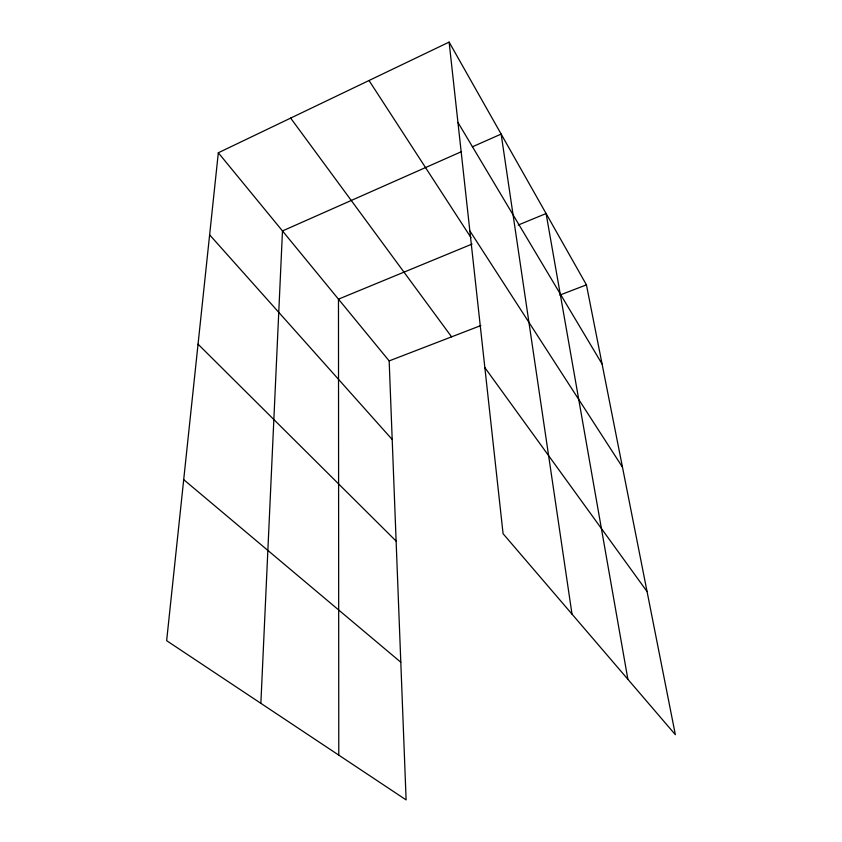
<?xml version="1.0" encoding="UTF-8"?>
<svg xmlns="http://www.w3.org/2000/svg" width="842" height="842" viewBox="0 0 842 842"><rect width="100%" height="100%" fill="white"/><g stroke="black" fill="none" stroke-linecap="round" stroke-linejoin="round"><path stroke-width="1.26" d="M260.862 703.323L282.48 230.94L461.532 151.623M218.32 152.781L166.642 640.688L406.118 799.9L389.162 360.913L218.32 152.781L449.123 42.1L586.432 284.849L675.358 734.687L503.084 533.712L449.123 42.1M472.341 146.834L501.148 134.078L572.002 614.123M472.078 244.064L338.473 299.163L338.779 755.127M518.188 225.046L546.09 213.542L627.879 679.305M389.162 360.913L480.835 325.57M559.783 295.121L586.432 284.849M183.703 479.635L400.803 662.233M198.049 344.178L396.119 541.09M209.626 234.844L392.204 439.513M290.648 118.091L451.586 336.842M484.855 367.628L647.056 591.547M369.028 80.506L470.962 237.591M469.847 230.887L622.47 467.173M457.943 122.427L602.072 363.997"/></g></svg>
